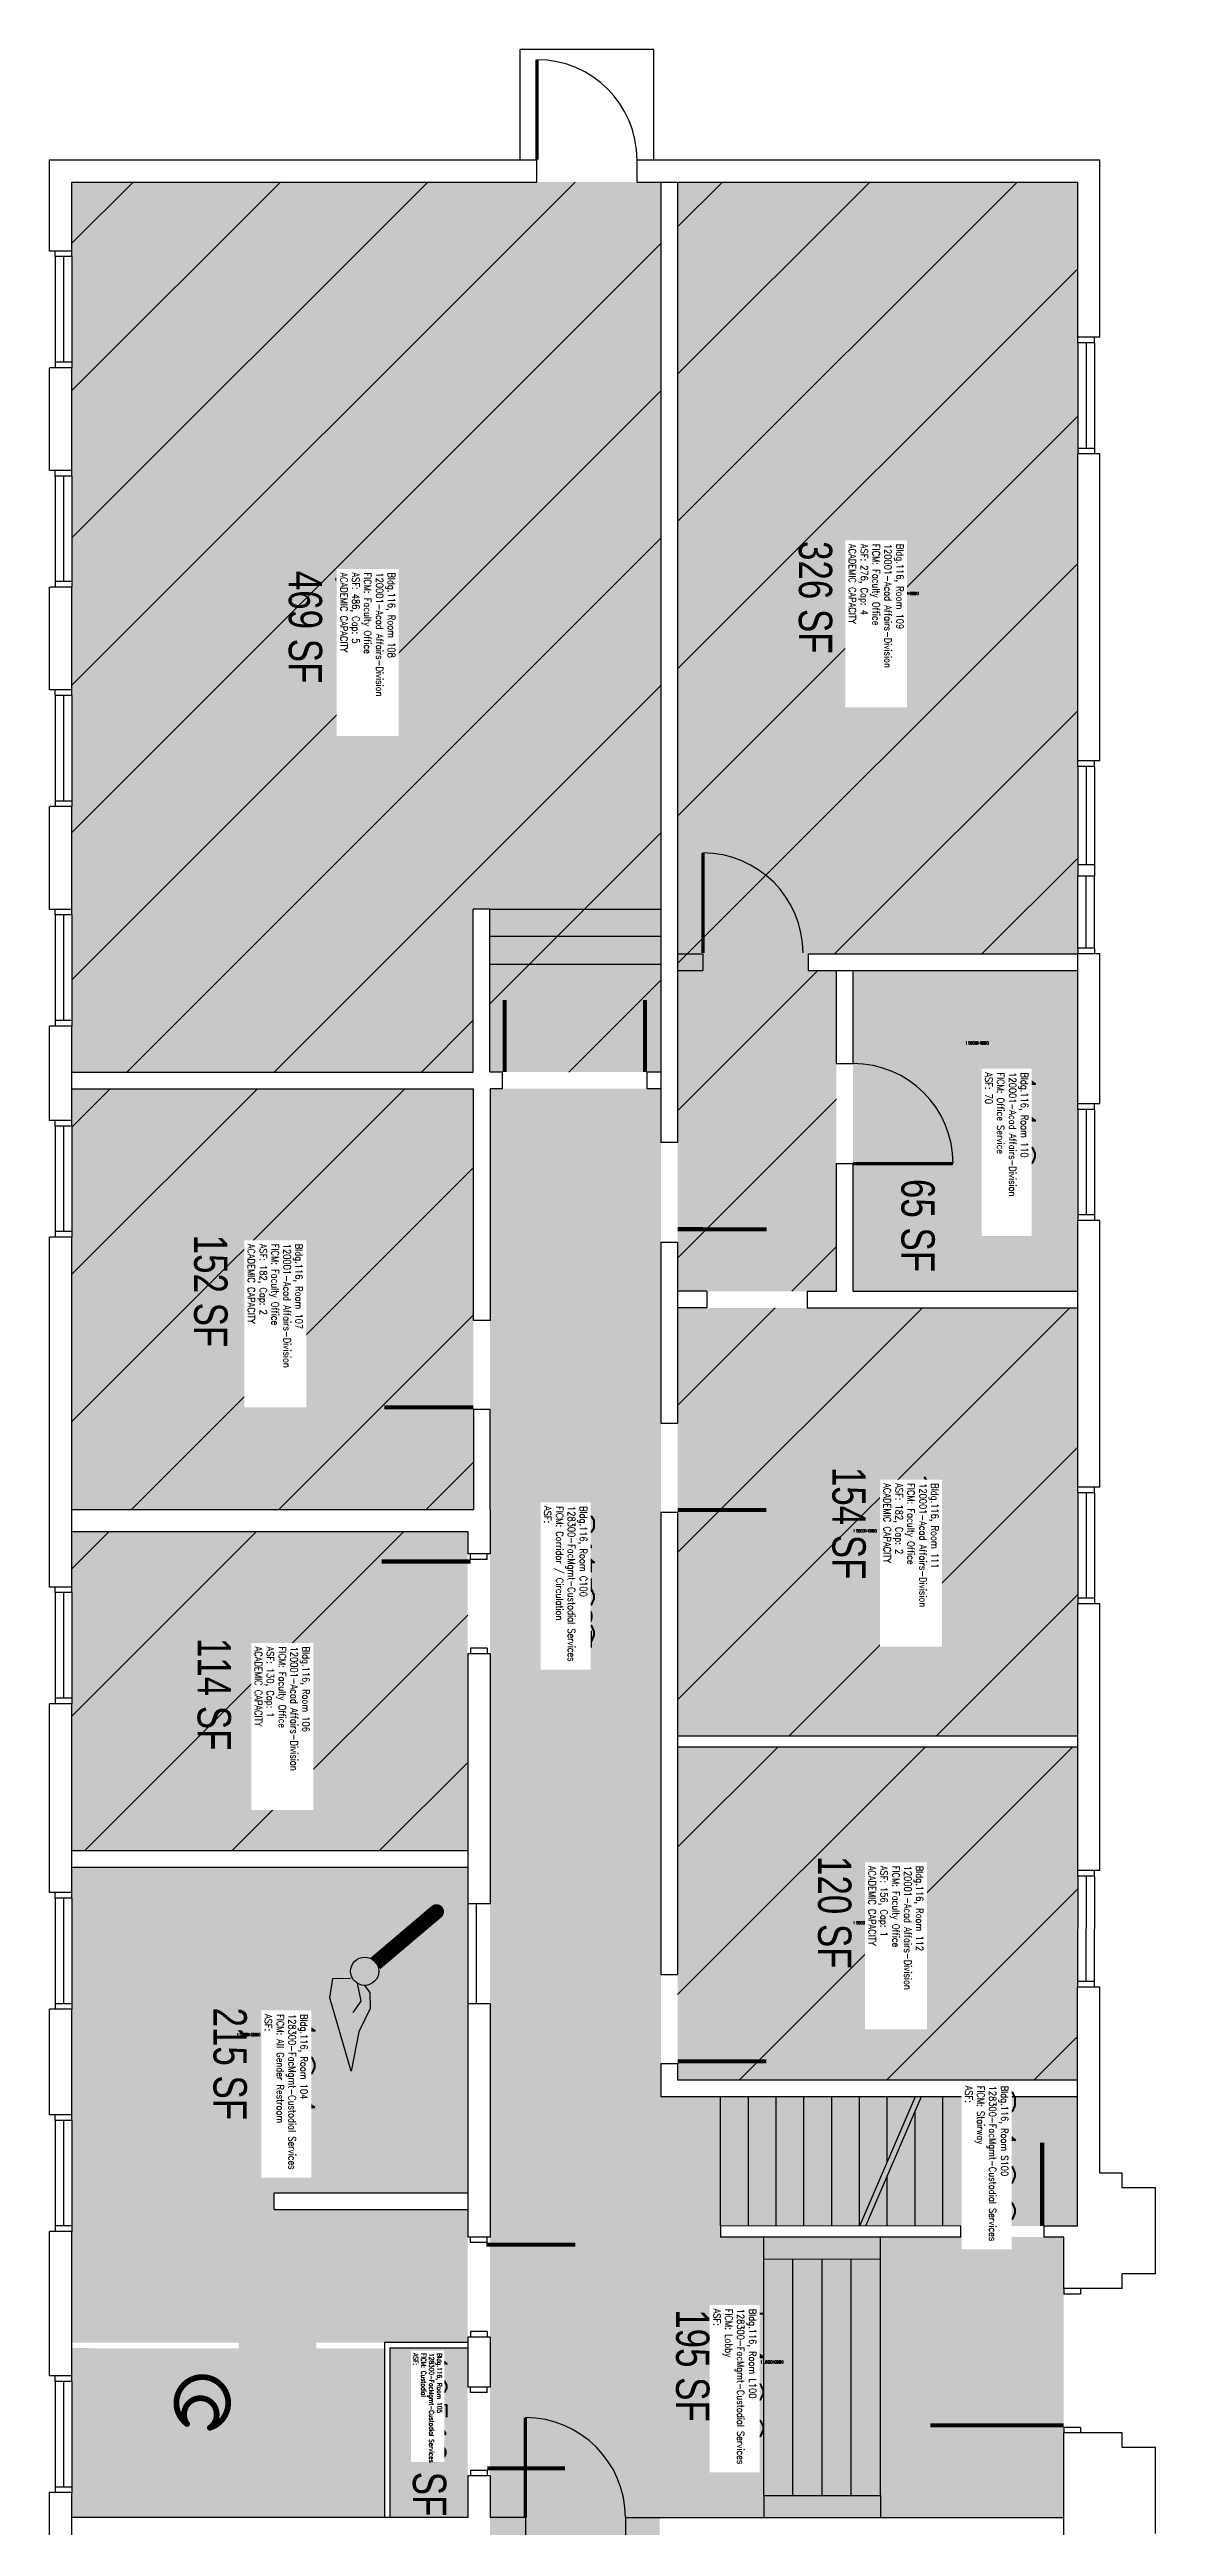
# Model space of a CAD drawing. Header units: inches. Extents: x 0 to 398, y -37 to 1457.
# Drawn here: x 0 to 398, y 565 to 1457 of the extents above; entities that cross this region are included whole.
import ezdxf
from ezdxf.enums import TextEntityAlignment as Align

# ---------------------------------------------------------------- set-up
doc = ezdxf.new("R2010")
doc.units = ezdxf.units.IN
doc.header["$LTSCALE"] = 50
doc.header["$MEASUREMENT"] = 0
doc.layers.get('0').update_dxf_attribs({"linetype": 'CONTINUOUS'})
for name, color, linetype in [('A-DOOR', 2, 'CONTINUOUS'), ('A-FLOR', 3, 'CONTINUOUS'), ('A-GLAZ', 1, 'CONTINUOUS'), ('A-GLAZ-SILL', 2, 'CONTINUOUS'), ('A-IDEN-ICON', 4, 'CONTINUOUS'), ('A-IDEN-RNUM', 7, 'CONTINUOUS'), ('A-IDEN-SNUM', 4, 'CONTINUOUS'), ('A-IDEN-VNUM', 4, 'CONTINUOUS'), ('A-SITE', 3, 'CONTINUOUS'), ('A-WALL', 5, 'CONTINUOUS'), ('AREA-TEXT', 3, 'CONTINUOUS'), ('Rooms-Capacity', 4, 'CONTINUOUS'), ('Rooms-Category-Color', 7, 'CONTINUOUS'), ('Rooms-College-Color', 7, 'CONTINUOUS'), ('Rooms-Department-Color', 7, 'CONTINUOUS'), ('Rooms-Division-Color', 7, 'CONTINUOUS'), ('Rooms-Information', 7, 'CONTINUOUS')]:
    doc.layers.add(name, color=color, linetype=linetype)
doc.styles.add('AREA', font='arial.ttf', dxfattribs={"width": 0.75, "height": 24})
doc.styles.add('ROOMSNUMBER', font='txt.shx', dxfattribs={"height": 0.08333})
doc.styles.add('ROOMVNUMBER', font='simplex.shx', dxfattribs={"width": 0.85})

# ---------------------------------------------------------------- blocks, each defined once
blk = doc.blocks.new('CPBATH')
at = {"color": 0, "linetype": 'ByBlock', "const_width": 0.0127}
for points in [[(0.0571, 0.0168, 0.861492), (-0.0551, 0, 1)], [(-0.0551, 0, 0.726902), (0.0487, -0.0337, 1)], [(0.0571, 0.0168, 0.729002), (-0.0084, -0.0042, 1)], [(-0.0084, -0.0042, 0.609468), (0.0487, -0.0337, 1)]]:
    blk.add_lwpolyline(points, format="xyb", dxfattribs=at)
at = {"color": 0, "linetype": 'ByBlock', "const_width": 0.00637}
for points in [[(0.0544, 0.0152, 1), (0.0599, 0.0184, 1)], [(0.0459, -0.0353, 1), (0.0515, -0.0321, 1)]]:
    blk.add_lwpolyline(points, format="xyb", close=True, dxfattribs=at)
blk = doc.blocks.new('CPCUST')
for p, q in [((0.0171, -0.0639), (0.02, -0.0466)), ((0.0262, -0.0408), (0.0446, -0.0406)), ((0.0297, -0.0341), (0.0376, -0.0302)), ((0.0376, -0.0302), (0.0533, -0.0324)), ((0.0446, -0.0406), (0.0543, -0.0505)), ((0.0533, -0.0324), (0.0745, -0.0479)), ((0.0745, -0.0479), (0.1117, -0.0625)), ((0.0358, -0.0705), (0.0171, -0.0639)), ((0.1117, -0.0625), (0.0358, -0.0705))]:
    blk.add_line(p, q)
at = {"const_width": 0.015}
blk.add_lwpolyline([(-0.03, 0.05), (0.01, -0.0193)], dxfattribs=at)
at = {"const_width": 0.0075}
blk.add_lwpolyline([(-0.0332, 0.0481, 1), (-0.0268, 0.0519, 1)], format="xyb", close=True, dxfattribs=at)
blk.add_circle((0.0158, -0.0313), 0.0141)

msp = doc.modelspace()

# ---------------------------------------------------------------- hatches: boundary and pattern name
at = {"layer": 'Rooms-Capacity'}
h = msp.add_hatch(dxfattribs=at)
h.set_pattern_fill('ANSI31', color=256, scale=300, style=0)
h.paths.add_polyline_path([(220.06, 1408.91), (211.44, 1408.91), (175.44, 1408.91), (8.04, 1408.91), (8.04, 1088.46), (152.52, 1088.46), (152.52, 1147.17), (158.52, 1147.17), (158.55, 1088.47), (211.44, 1088.46), (220.05, 1088.46)])
h = msp.add_hatch(dxfattribs=at)
h.set_pattern_fill('ANSI31', color=256, scale=300, style=0)
h.paths.add_polyline_path([(370.06, 1408.91), (226.06, 1408.91), (226.05, 1027.15), (226.04, 1009.57), (283.2, 1009.57), (283.2, 1055.56), (283.2, 1125), (273.03, 1125), (273.03, 1131), (370.05, 1131)])
h = msp.add_hatch(dxfattribs=at)
h.set_pattern_fill('ANSI31', color=256, scale=300, style=0)
h.paths.add_polyline_path([(152.55, 1082.46), (8.04, 1082.46), (8.04, 931.06), (152.54, 931.06), (152.54, 967.05)])
h = msp.add_hatch(dxfattribs=at)
h.set_pattern_fill('ANSI31', color=256, scale=300, style=0)
h.paths.add_polyline_path([(370.04, 1003.57), (226.04, 1003.57), (226.04, 962.05), (226.04, 849.55), (370.04, 849.55)])
h = msp.add_hatch(dxfattribs=at)
h.set_pattern_fill('ANSI31', color=256, scale=300, style=0)
h.paths.add_polyline_path([(150.54, 923.06), (8.04, 923.06), (8.04, 808.24), (150.54, 808.24), (150.54, 879.05)])
h = msp.add_hatch(dxfattribs=at)
h.set_pattern_fill('ANSI31', color=256, scale=300, style=0)
h.paths.add_polyline_path([(370.04, 845.55), (226.04, 845.55), (226.03, 731.55), (226.03, 725.55), (370.03, 725.54)])
at = {"layer": 'Rooms-Category-Color', "true_color": 0xfa9ba3}
for points in [[(220.06, 1408.91), (211.44, 1408.91), (175.44, 1408.91), (8.04, 1408.91), (8.04, 1088.46), (152.52, 1088.46), (152.52, 1147.17), (158.52, 1147.17), (158.55, 1088.47), (211.44, 1088.46), (220.05, 1088.46)], [(370.06, 1408.91), (226.06, 1408.91), (226.05, 1027.15), (226.04, 1009.57), (283.2, 1009.57), (283.2, 1055.56), (283.2, 1125), (273.03, 1125), (273.03, 1131), (370.05, 1131)], [(370.05, 1125), (289.2, 1125), (289.2, 1055.56), (289.2, 1009.57), (370.04, 1009.57)], [(152.55, 1082.46), (8.04, 1082.46), (8.04, 931.06), (152.54, 931.06), (152.54, 967.05)], [(370.04, 1003.57), (226.04, 1003.57), (226.04, 962.05), (226.04, 849.55), (370.04, 849.55)], [(150.54, 923.06), (8.04, 923.06), (8.04, 808.24), (150.54, 808.24), (150.54, 879.05)], [(370.04, 845.55), (226.04, 845.55), (226.03, 731.55), (226.03, 725.55), (370.03, 725.54)]]:
    msp.add_hatch(color=241, dxfattribs=at).paths.add_polyline_path(points)
at = {"layer": 'Rooms-Category-Color', "true_color": 0xadadad}
for points in [[(220.05, 1027.15), (220.05, 1082.46), (211.44, 1082.46), (158.55, 1082.47), (158.54, 967.05), (158.54, 879.05), (158.53, 719.55), (220.03, 719.55), (220.03, 731.55), (220.04, 930.05)], [(150.53, 631.05), (150.53, 678.97), (80.8, 678.97), (80.8, 684.97), (150.53, 684.97), (150.54, 802.24), (8.04, 802.24), (8.03, 631.06), (68.03, 631.05), (68.03, 629.05), (8.03, 629.06), (8.03, 568.06), (120.53, 568.05), (120.53, 629.05), (96.03, 629.05), (96.03, 631.05)], [(305.27, 719.54), (220.03, 719.55), (158.53, 719.55), (158.53, 633.05), (158.53, 583.05), (158.53, 568.05), (219.54, 568.05), (365.03, 568.04), (365.03, 598.54), (365.03, 648.54), (365.03, 669.04), (358.03, 669.04), (241.53, 669.05), (241.53, 673.05), (305.26, 673.04)], [(370.03, 719.54), (305.27, 719.54), (305.26, 673.04), (328.03, 673.04), (358.03, 673.04), (370.03, 673.04)], [(150.53, 629.05), (122.53, 629.05), (122.53, 568.05), (150.53, 568.05), (150.53, 615.05)], [(219.54, 440.07), (219.54, 568.05), (171.54, 568.05), (158.53, 568.05), (158.52, 444.05), (158.52, 368.05), (158.52, 8.04), (219.54, 8.04), (219.54, 81.51), (219.54, 392.01)]]:
    msp.add_hatch(color=253, dxfattribs=at).paths.add_polyline_path(points)
at = {"layer": 'Rooms-College-Color', "true_color": 0xffe090}
for points in [[(220.06, 1408.91), (211.44, 1408.91), (175.44, 1408.91), (8.04, 1408.91), (8.04, 1088.46), (152.52, 1088.46), (152.52, 1147.17), (158.52, 1147.17), (158.55, 1088.47), (211.44, 1088.46), (220.05, 1088.46)], [(370.06, 1408.91), (226.06, 1408.91), (226.05, 1027.15), (226.04, 1009.57), (283.2, 1009.57), (283.2, 1055.56), (283.2, 1125), (273.03, 1125), (273.03, 1131), (370.05, 1131)], [(370.05, 1125), (289.2, 1125), (289.2, 1055.56), (289.2, 1009.57), (370.04, 1009.57)], [(152.55, 1082.46), (8.04, 1082.46), (8.04, 931.06), (152.54, 931.06), (152.54, 967.05)], [(150.54, 923.06), (8.04, 923.06), (8.04, 808.24), (150.54, 808.24), (150.54, 879.05)]]:
    msp.add_hatch(color=41, dxfattribs=at).paths.add_polyline_path(points)
at = {"layer": 'Rooms-College-Color', "true_color": 0xadadad}
for points in [[(220.05, 1027.15), (220.05, 1082.46), (211.44, 1082.46), (158.55, 1082.47), (158.54, 967.05), (158.54, 879.05), (158.53, 719.55), (220.03, 719.55), (220.03, 731.55), (220.04, 930.05)], [(150.53, 631.05), (150.53, 678.97), (80.8, 678.97), (80.8, 684.97), (150.53, 684.97), (150.54, 802.24), (8.04, 802.24), (8.03, 631.06), (68.03, 631.05), (68.03, 629.05), (8.03, 629.06), (8.03, 568.06), (120.53, 568.05), (120.53, 629.05), (96.03, 629.05), (96.03, 631.05)], [(305.27, 719.54), (220.03, 719.55), (158.53, 719.55), (158.53, 633.05), (158.53, 583.05), (158.53, 568.05), (219.54, 568.05), (365.03, 568.04), (365.03, 598.54), (365.03, 648.54), (365.03, 669.04), (358.03, 669.04), (241.53, 669.05), (241.53, 673.05), (305.26, 673.04)], [(370.03, 719.54), (305.27, 719.54), (305.26, 673.04), (328.03, 673.04), (358.03, 673.04), (370.03, 673.04)], [(150.53, 629.05), (122.53, 629.05), (122.53, 568.05), (150.53, 568.05), (150.53, 615.05)], [(219.54, 440.07), (219.54, 568.05), (171.54, 568.05), (158.53, 568.05), (158.52, 444.05), (158.52, 368.05), (158.52, 8.04), (219.54, 8.04), (219.54, 81.51), (219.54, 392.01)]]:
    msp.add_hatch(color=253, dxfattribs=at).paths.add_polyline_path(points)
at = {"layer": 'Rooms-College-Color', "true_color": 0xb2d6e9}
for points in [[(370.04, 1003.57), (226.04, 1003.57), (226.04, 962.05), (226.04, 849.55), (370.04, 849.55)], [(370.04, 845.55), (226.04, 845.55), (226.03, 731.55), (226.03, 725.55), (370.03, 725.54)]]:
    msp.add_hatch(color=254, dxfattribs=at).paths.add_polyline_path(points)
at = {"layer": 'Rooms-Department-Color', "true_color": 0x62f98f}
for points in [[(220.06, 1408.91), (211.44, 1408.91), (175.44, 1408.91), (8.04, 1408.91), (8.04, 1088.46), (152.52, 1088.46), (152.52, 1147.17), (158.52, 1147.17), (158.55, 1088.47), (211.44, 1088.46), (220.05, 1088.46)], [(370.06, 1408.91), (226.06, 1408.91), (226.05, 1027.15), (226.04, 1009.57), (283.2, 1009.57), (283.2, 1055.56), (283.2, 1125), (273.03, 1125), (273.03, 1131), (370.05, 1131)], [(370.05, 1125), (289.2, 1125), (289.2, 1055.56), (289.2, 1009.57), (370.04, 1009.57)], [(152.55, 1082.46), (8.04, 1082.46), (8.04, 931.06), (152.54, 931.06), (152.54, 967.05)], [(370.04, 1003.57), (226.04, 1003.57), (226.04, 962.05), (226.04, 849.55), (370.04, 849.55)], [(150.54, 923.06), (8.04, 923.06), (8.04, 808.24), (150.54, 808.24), (150.54, 879.05)], [(370.04, 845.55), (226.04, 845.55), (226.03, 731.55), (226.03, 725.55), (370.03, 725.54)]]:
    msp.add_hatch(color=91, dxfattribs=at).paths.add_polyline_path(points)
at = {"layer": 'Rooms-Department-Color', "true_color": 0xacacac}
for points in [[(220.05, 1027.15), (220.05, 1082.46), (211.44, 1082.46), (158.55, 1082.47), (158.54, 967.05), (158.54, 879.05), (158.53, 719.55), (220.03, 719.55), (220.03, 731.55), (220.04, 930.05)], [(150.53, 631.05), (150.53, 678.97), (80.8, 678.97), (80.8, 684.97), (150.53, 684.97), (150.54, 802.24), (8.04, 802.24), (8.03, 631.06), (68.03, 631.05), (68.03, 629.05), (8.03, 629.06), (8.03, 568.06), (120.53, 568.05), (120.53, 629.05), (96.03, 629.05), (96.03, 631.05)], [(305.27, 719.54), (220.03, 719.55), (158.53, 719.55), (158.53, 633.05), (158.53, 583.05), (158.53, 568.05), (219.54, 568.05), (365.03, 568.04), (365.03, 598.54), (365.03, 648.54), (365.03, 669.04), (358.03, 669.04), (241.53, 669.05), (241.53, 673.05), (305.26, 673.04)], [(370.03, 719.54), (305.27, 719.54), (305.26, 673.04), (328.03, 673.04), (358.03, 673.04), (370.03, 673.04)], [(150.53, 629.05), (122.53, 629.05), (122.53, 568.05), (150.53, 568.05), (150.53, 615.05)], [(219.54, 440.07), (219.54, 568.05), (171.54, 568.05), (158.53, 568.05), (158.52, 444.05), (158.52, 368.05), (158.52, 8.04), (219.54, 8.04), (219.54, 81.51), (219.54, 392.01)]]:
    msp.add_hatch(color=253, dxfattribs=at).paths.add_polyline_path(points)
at = {"layer": 'Rooms-Division-Color', "true_color": 0x62f98f}
for points in [[(220.06, 1408.91), (211.44, 1408.91), (175.44, 1408.91), (8.04, 1408.91), (8.04, 1088.46), (152.52, 1088.46), (152.52, 1147.17), (158.52, 1147.17), (158.55, 1088.47), (211.44, 1088.46), (220.05, 1088.46)], [(370.06, 1408.91), (226.06, 1408.91), (226.05, 1027.15), (226.04, 1009.57), (283.2, 1009.57), (283.2, 1055.56), (283.2, 1125), (273.03, 1125), (273.03, 1131), (370.05, 1131)], [(370.05, 1125), (289.2, 1125), (289.2, 1055.56), (289.2, 1009.57), (370.04, 1009.57)], [(152.55, 1082.46), (8.04, 1082.46), (8.04, 931.06), (152.54, 931.06), (152.54, 967.05)], [(370.04, 1003.57), (226.04, 1003.57), (226.04, 962.05), (226.04, 849.55), (370.04, 849.55)], [(150.54, 923.06), (8.04, 923.06), (8.04, 808.24), (150.54, 808.24), (150.54, 879.05)], [(370.04, 845.55), (226.04, 845.55), (226.03, 731.55), (226.03, 725.55), (370.03, 725.54)]]:
    msp.add_hatch(color=91, dxfattribs=at).paths.add_polyline_path(points)
at = {"layer": 'Rooms-Division-Color', "true_color": 0xadadad}
for points in [[(220.05, 1027.15), (220.05, 1082.46), (211.44, 1082.46), (158.55, 1082.47), (158.54, 967.05), (158.54, 879.05), (158.53, 719.55), (220.03, 719.55), (220.03, 731.55), (220.04, 930.05)], [(150.53, 631.05), (150.53, 678.97), (80.8, 678.97), (80.8, 684.97), (150.53, 684.97), (150.54, 802.24), (8.04, 802.24), (8.03, 631.06), (68.03, 631.05), (68.03, 629.05), (8.03, 629.06), (8.03, 568.06), (120.53, 568.05), (120.53, 629.05), (96.03, 629.05), (96.03, 631.05)], [(305.27, 719.54), (220.03, 719.55), (158.53, 719.55), (158.53, 633.05), (158.53, 583.05), (158.53, 568.05), (219.54, 568.05), (365.03, 568.04), (365.03, 598.54), (365.03, 648.54), (365.03, 669.04), (358.03, 669.04), (241.53, 669.05), (241.53, 673.05), (305.26, 673.04)], [(370.03, 719.54), (305.27, 719.54), (305.26, 673.04), (328.03, 673.04), (358.03, 673.04), (370.03, 673.04)], [(150.53, 629.05), (122.53, 629.05), (122.53, 568.05), (150.53, 568.05), (150.53, 615.05)], [(219.54, 440.07), (219.54, 568.05), (171.54, 568.05), (158.53, 568.05), (158.52, 444.05), (158.52, 368.05), (158.52, 8.04), (219.54, 8.04), (219.54, 81.51), (219.54, 392.01)]]:
    msp.add_hatch(color=253, dxfattribs=at).paths.add_polyline_path(points)

# ---------------------------------------------------------------- linework, layer by layer
at = {"layer": 'A-DOOR', "const_width": 1.2}
for points in [[(175.44, 1416.95), (175.44, 1452.95)], [(235.18, 1131.38), (235.18, 1167.38)], [(289.2, 1055.56), (325.2, 1055.56)], [(171.26, 568.05), (171.26, 604.05)]]:
    msp.add_lwpolyline(points, dxfattribs=at)
at = {"layer": 'A-DOOR'}
for points in [[(163.8, 1088.47, 1.5, 1.5, 0), (163.8, 1114.47, 0, 0, 0), (163.05, 1114.47, 0, 0, -0.414214), (189.05, 1088.46, 0, 0, -0.414214)], [(214.3, 1088.46, 1.5, 1.5, 0), (214.3, 1114.46, 0, 0, 0), (215.05, 1114.46, 0, 0, 0.414214), (189.05, 1088.46, 0, 0, 0.414214)], [(226.05, 1031.9, 1.5, 1.5, 0), (258.05, 1031.89, 0, 0, 0), (258.05, 1031.14, 0, 0, 0.414214), (226.05, 1063.15, 0, 0, 0.414214)], [(152.54, 967.8, 1.5, 1.5, 0), (120.54, 967.8, 0, 0, 0), (120.54, 967.05, 0, 0, -0.414214), (152.54, 999.05, 0, 0, -0.414214)], [(226.04, 930.8, 1.5, 1.5, 0), (258.04, 930.8, 0, 0, 0), (258.04, 930.05, 0, 0, 0.414214), (226.04, 962.05, 0, 0, 0.414214)], [(151.54, 912.3, 1.5, 1.5, 0), (119.54, 912.3, 0, 0, 0), (119.54, 913.05, 0, 0, 0.414214), (151.54, 881.05, 0, 0, 0.414214)], [(226.03, 732.3, 1.5, 1.5, 0), (258.03, 732.3, 0, 0, 0), (258.03, 731.55, 0, 0, 0.414214), (226.03, 763.55, 0, 0, 0.414214)], [(357.28, 673.04, 1.5, 1.5, 0), (357.28, 703.04, 0, 0, 0), (358.03, 703.04, 0, 0, 0.414214), (328.03, 673.04, 0, 0, 0.414214)], [(157.21, 666.3, 1.5, 1.5, 0), (189.21, 666.3, 0, 0, 0), (189.21, 667.05, 0, 0, -0.414214), (157.21, 635.05, 0, 0, -0.414214)], [(365.03, 601.29, 1.5, 1.5, 0), (317.03, 601.29, 0, 0, 0), (317.03, 600.54, 0, 0, -0.414214), (365.03, 648.54, 0, 0, -0.414214)], [(157.53, 585.8, 1.5, 1.5, 0), (185.53, 585.8, 0, 0, 0), (185.53, 585.05, 0, 0, 0.414214), (157.53, 613.05, 0, 0, 0.414214)]]:
    msp.add_lwpolyline(points, format="xyseb", dxfattribs=at)
for centre in [(175.44, 1416.95), (235.18, 1131.38), (289.2, 1055.56), (171.26, 568.05)]:
    msp.add_arc(centre, 36, 0, 90, dxfattribs=at)
at = {"layer": 'A-FLOR'}
for p, q in [((158.52, 1147.17), (220.05, 1147.17)), ((158.52, 1137.36), (220.05, 1137.36)), ((158.53, 1127.37), (220.05, 1127.37)), ((241.53, 673.05), (241.53, 719.55)), ((251.53, 673.05), (251.53, 719.55)), ((261.53, 673.04), (261.53, 719.54)), ((271.53, 673.04), (271.53, 719.54)), ((281.53, 673.04), (281.53, 719.54)), ((291.53, 673.04), (291.53, 719.54)), ((311.53, 719.54), (291.53, 673.04)), ((313.71, 719.54), (293.71, 673.04)), ((301.53, 696.29), (301.53, 719.54)), ((311.53, 673.04), (311.53, 714.48)), ((321.53, 673.04), (321.53, 719.54)), ((301.53, 673.04), (301.53, 691.23)), ((257.03, 661.05), (257.03, 669.05)), ((299.03, 661.04), (299.03, 669.04)), ((299.03, 661.04), (257.03, 661.05)), ((257.03, 576.05), (257.03, 661.05)), ((267.53, 576.04), (267.53, 661.04)), ((278.03, 576.04), (278.03, 661.04)), ((288.53, 576.04), (288.53, 661.04)), ((299.03, 576.04), (299.03, 661.04)), ((257.03, 576.05), (257.03, 568.05)), ((257.03, 576.05), (299.03, 576.04)), ((299.03, 576.04), (299.03, 568.04))]:
    msp.add_line(p, q, dxfattribs=at)
at = {"layer": 'A-GLAZ'}
for p, q in [((5.06, 1382.06), (5.06, 1344.06)), ((373.06, 1351.04), (373.06, 1313.04)), ((5.06, 1303.06), (5.06, 1265.06)), ((5.05, 1224.06), (5.05, 1186.06)), ((373.05, 1198.54), (373.05, 1163.04)), ((373.05, 1133.04), (373.05, 1159.04)), ((5.05, 1145.06), (5.05, 1107.06)), ((373.05, 1075.04), (373.05, 1037.04)), ((5.05, 1069.06), (5.05, 1031.06)), ((373.04, 937.04), (373.04, 899.04)), ((5.04, 901.06), (5.04, 863.06)), ((373.04, 799.04), (373.03, 761.04)), ((5.03, 791.06), (5.03, 753.06)), ((5.03, 711.06), (5.03, 673.06)), ((5.03, 617.06), (5.03, 579.06))]:
    msp.add_line(p, q, dxfattribs=at)
at = {"layer": 'A-GLAZ-SILL'}
for p, q in [((2.06, 1382.06), (2.06, 1384.06)), ((8.06, 1382.06), (8.06, 1384.06)), ((8.06, 1382.06), (2.06, 1382.06)), ((2.06, 1382.06), (2.06, 1344.06)), ((8.06, 1382.06), (8.06, 1344.06)), ((370.06, 1351.04), (370.06, 1353.04)), ((376.06, 1351.04), (370.06, 1351.04)), ((370.06, 1351.04), (370.06, 1313.04)), ((376.06, 1351.04), (376.06, 1353.04)), ((376.06, 1351.04), (376.06, 1313.04)), ((8.06, 1344.06), (2.06, 1344.06)), ((2.06, 1344.06), (2.06, 1342.06)), ((8.06, 1344.06), (8.06, 1342.06)), ((370.06, 1313.04), (370.06, 1311.04)), ((376.06, 1313.04), (370.06, 1313.04)), ((376.06, 1313.04), (376.06, 1311.04)), ((2.06, 1303.06), (2.06, 1305.06)), ((8.06, 1303.06), (2.06, 1303.06)), ((2.06, 1303.06), (2.06, 1265.06)), ((8.06, 1303.06), (8.06, 1305.06)), ((8.06, 1303.06), (8.06, 1265.06)), ((8.06, 1265.06), (2.06, 1265.06)), ((2.06, 1265.06), (2.06, 1263.06)), ((8.06, 1265.06), (8.06, 1263.06)), ((2.05, 1224.06), (2.05, 1226.06)), ((8.05, 1224.06), (2.05, 1224.06)), ((2.05, 1224.06), (2.05, 1186.06)), ((8.05, 1224.06), (8.05, 1226.06)), ((8.05, 1224.06), (8.05, 1186.06)), ((370.05, 1198.54), (370.05, 1200.54)), ((376.05, 1198.54), (370.05, 1198.54)), ((370.05, 1198.54), (370.05, 1163.04)), ((376.05, 1198.54), (376.05, 1200.54)), ((376.05, 1198.54), (376.05, 1163.04)), ((8.05, 1186.06), (2.05, 1186.06)), ((2.05, 1186.06), (2.05, 1184.06)), ((8.05, 1186.06), (8.05, 1184.06)), ((376.05, 1163.04), (370.05, 1163.04)), ((370.05, 1163.04), (370.05, 1159.04)), ((376.05, 1163.04), (376.05, 1159.04)), ((376.05, 1159.04), (370.05, 1159.04)), ((370.05, 1133.04), (370.05, 1159.04)), ((376.05, 1133.04), (376.05, 1159.04)), ((2.05, 1145.06), (2.05, 1147.06)), ((8.05, 1145.06), (2.05, 1145.06)), ((2.05, 1145.06), (2.05, 1107.06)), ((8.05, 1145.06), (8.05, 1147.06)), ((8.05, 1145.06), (8.05, 1107.06)), ((370.05, 1133.04), (370.05, 1131.04)), ((376.05, 1133.04), (370.05, 1133.04)), ((376.05, 1133.04), (376.05, 1131.04)), ((8.05, 1107.06), (2.05, 1107.06)), ((2.05, 1107.06), (2.05, 1105.06)), ((8.05, 1107.06), (8.05, 1105.06)), ((2.05, 1069.06), (2.05, 1071.06)), ((8.05, 1069.06), (8.05, 1071.06)), ((370.05, 1075.04), (370.05, 1077.04)), ((376.05, 1075.04), (370.05, 1075.04)), ((370.05, 1075.04), (370.05, 1037.04)), ((376.05, 1075.04), (376.05, 1077.04)), ((376.05, 1075.04), (376.05, 1037.04)), ((8.05, 1069.06), (2.05, 1069.06)), ((2.05, 1069.06), (2.05, 1031.06)), ((8.05, 1069.06), (8.05, 1031.06)), ((370.05, 1037.04), (370.05, 1035.04)), ((376.05, 1037.04), (370.05, 1037.04)), ((376.05, 1037.04), (376.05, 1035.04)), ((8.05, 1031.06), (2.05, 1031.06)), ((2.05, 1031.06), (2.05, 1029.06)), ((8.05, 1031.06), (8.05, 1029.06)), ((370.04, 937.04), (370.04, 939.04)), ((376.04, 937.04), (370.04, 937.04)), ((370.04, 937.04), (370.04, 899.04)), ((376.04, 937.04), (376.04, 939.04)), ((376.04, 937.04), (376.04, 899.04)), ((2.04, 901.06), (2.04, 903.06)), ((8.04, 901.06), (2.04, 901.06)), ((2.04, 901.06), (2.04, 863.06)), ((8.04, 901.06), (8.04, 903.06)), ((8.04, 901.06), (8.04, 863.06)), ((370.04, 899.04), (370.04, 897.04)), ((376.04, 899.04), (370.04, 899.04)), ((376.04, 899.04), (376.04, 897.04)), ((8.04, 863.06), (2.04, 863.06)), ((2.04, 863.06), (2.04, 861.06)), ((8.04, 863.06), (8.04, 861.06)), ((370.04, 799.04), (370.03, 761.04)), ((370.04, 799.04), (370.04, 801.04)), ((376.04, 799.04), (370.04, 799.04)), ((376.04, 799.04), (376.03, 761.04)), ((376.04, 799.04), (376.04, 801.04)), ((2.03, 791.06), (2.03, 793.06)), ((8.03, 791.06), (2.03, 791.06)), ((2.03, 791.06), (2.03, 753.06)), ((8.03, 791.06), (8.03, 793.06)), ((8.03, 791.06), (8.03, 753.06)), ((376.03, 761.04), (370.03, 761.04)), ((370.03, 761.04), (370.03, 759.04)), ((376.03, 761.04), (376.03, 759.04)), ((8.03, 753.06), (2.03, 753.06)), ((2.03, 753.06), (2.03, 751.06)), ((8.03, 753.06), (8.03, 751.06)), ((2.03, 711.06), (2.03, 713.06)), ((8.03, 711.06), (2.03, 711.06)), ((2.03, 711.06), (2.03, 673.06)), ((8.03, 711.06), (8.03, 713.06)), ((8.03, 711.06), (8.03, 673.06)), ((8.03, 673.06), (2.03, 673.06)), ((2.03, 673.06), (2.03, 671.06)), ((8.03, 673.06), (8.03, 671.06)), ((2.03, 617.06), (2.03, 619.06)), ((8.03, 617.06), (2.03, 617.06)), ((2.03, 617.06), (2.03, 579.06)), ((8.03, 617.06), (8.03, 619.06)), ((8.03, 617.06), (8.03, 579.06)), ((8.03, 579.06), (2.03, 579.06)), ((2.03, 579.06), (2.03, 577.06)), ((8.03, 579.06), (8.03, 577.06))]:
    msp.add_line(p, q, dxfattribs=at)
at = {"layer": 'A-SITE'}
for p, q in [((169.44, 1416.95), (169.44, 1456.62)), ((217.44, 1456.62), (169.44, 1456.62)), ((217.44, 1416.95), (217.44, 1456.62))]:
    msp.add_line(p, q, dxfattribs=at)
at = {"layer": 'A-WALL'}
for p, q in [((0, 1384.06), (0, 1416.95)), ((0, 1416.95), (175.44, 1416.95)), ((175.44, 1408.91), (175.44, 1416.95)), ((211.44, 1408.91), (211.44, 1416.95)), ((211.44, 1416.95), (378.06, 1416.95)), ((378.06, 1353.04), (378.06, 1416.95)), ((8.04, 1408.91), (175.44, 1408.91)), ((8.04, 1384.06), (8.04, 1408.91)), ((211.44, 1408.91), (370.06, 1408.91)), ((220.06, 1408.91), (220.05, 1063.15)), ((226.06, 1408.91), (226.05, 1063.15)), ((370.06, 1353.04), (370.06, 1408.91)), ((8.06, 1384.06), (0.06, 1384.06)), ((378.06, 1353.04), (370.06, 1353.04)), ((0, 1305.06), (0, 1342.06)), ((8.06, 1342.06), (0.06, 1342.06)), ((8.04, 1305.06), (8.04, 1342.06)), ((370.05, 1200.54), (370.06, 1311.04)), ((378.06, 1311.04), (370.06, 1311.04)), ((378.05, 1200.54), (378.06, 1311.04)), ((8.06, 1305.06), (0.06, 1305.06)), ((0, 1226.06), (0, 1263.06)), ((8.06, 1263.06), (0.06, 1263.06)), ((8.04, 1226.06), (8.04, 1263.06)), ((8.05, 1226.06), (0.05, 1226.06)), ((378.05, 1200.54), (370.05, 1200.54)), ((0, 1147.06), (0, 1184.06)), ((8.05, 1184.06), (0.05, 1184.06)), ((8.04, 1147.06), (8.04, 1184.06)), ((8.05, 1147.06), (0.05, 1147.06)), ((158.52, 1147.17), (152.52, 1147.17)), ((152.52, 1088.46), (152.52, 1147.17)), ((158.52, 1088.46), (158.52, 1147.17)), ((226.05, 1131), (235.18, 1131)), ((226.05, 1125), (235.18, 1125)), ((235.18, 1131), (235.18, 1125)), ((273.03, 1131), (273.03, 1125)), ((273.03, 1131), (370.05, 1131)), ((273.03, 1125), (370.05, 1125)), ((283.2, 1091.56), (283.2, 1125)), ((289.2, 1091.56), (289.2, 1125)), ((378.05, 1131.04), (370.05, 1131.04)), ((370.05, 1077.04), (370.05, 1131)), ((378.05, 1077.04), (378.05, 1131.04)), ((8.05, 1105.06), (0, 1105.06)), ((0, 1071.06), (0, 1105.06)), ((8.04, 1071.06), (8.04, 1105.06)), ((8.04, 1088.46), (152.52, 1088.46)), ((163.05, 1088.47), (158.55, 1088.47)), ((163.05, 1082.47), (163.05, 1088.47)), ((220.05, 1088.46), (215.05, 1088.46)), ((215.05, 1082.46), (215.05, 1088.46)), ((283.2, 1091.56), (289.2, 1091.56)), ((8.04, 1082.46), (152.55, 1082.46)), ((152.54, 999.05), (152.55, 1082.46)), ((158.55, 1082.47), (158.54, 999.05)), ((163.05, 1082.47), (158.55, 1082.47)), ((220.05, 1082.46), (215.05, 1082.46)), ((8.05, 1071.06), (0, 1071.06)), ((378.05, 1077.04), (370.05, 1077.04)), ((226.05, 1063.15), (220.05, 1063.15)), ((283.2, 1009.57), (283.2, 1055.56)), ((283.2, 1055.56), (289.2, 1055.56)), ((289.2, 1009.57), (289.2, 1055.56)), ((370.04, 939.04), (370.05, 1035.04)), ((378.05, 1035.04), (370.05, 1035.04)), ((378.04, 939.04), (378.05, 1035.04)), ((8.04, 1029.06), (0, 1029.06)), ((0, 903.06), (0, 1029.06)), ((8.04, 903.06), (8.04, 1029.06)), ((220.04, 1027.15), (220.04, 962.05)), ((226.05, 1027.15), (220.05, 1027.15)), ((220.05, 1027.15), (220.05, 1025.05)), ((226.04, 1027.15), (226.04, 962.05)), ((226.05, 1027.15), (226.04, 962.05)), ((236.62, 1009.58), (226.04, 1009.58)), ((236.62, 1009.58), (236.62, 1003.57)), ((272.62, 1009.58), (283.2, 1009.58)), ((272.62, 1009.58), (272.62, 1003.57)), ((289.2, 1009.57), (370.04, 1009.57)), ((158.54, 999.05), (152.54, 999.05)), ((236.62, 1003.57), (226.04, 1003.58)), ((272.62, 1003.57), (370.04, 1003.57)), ((152.54, 967.05), (152.54, 931.06)), ((158.54, 967.05), (152.54, 967.05)), ((158.54, 931.05), (158.54, 967.05)), ((220.04, 962.05), (226.04, 962.05)), ((378.04, 939.04), (370.04, 939.04)), ((8.04, 931.06), (152.54, 931.06)), ((158.54, 931.05), (158.54, 915.05)), ((220.04, 930.05), (220.03, 763.55)), ((220.04, 930.05), (226.04, 930.05)), ((226.04, 930.05), (226.03, 763.55)), ((8.04, 923.06), (150.54, 923.06)), ((150.54, 923.06), (150.54, 915.05)), ((158.54, 915.05), (150.54, 915.05)), ((151.54, 913.05), (151.54, 915.05)), ((157.54, 913.05), (151.54, 913.05)), ((157.54, 913.05), (157.54, 915.05)), ((8.04, 903.06), (0.04, 903.06)), ((378.04, 897.04), (370.04, 897.04)), ((370.04, 801.04), (370.04, 897.04)), ((378.04, 801.04), (378.04, 897.04)), ((150.54, 879.05), (150.53, 789.05)), ((158.54, 879.05), (150.54, 879.05)), ((151.54, 881.05), (151.54, 879.05)), ((157.54, 881.05), (151.54, 881.05)), ((157.54, 881.05), (157.54, 879.05)), ((158.54, 879.05), (158.53, 789.05)), ((0, 793.06), (0, 861.06)), ((8.04, 861.06), (0.04, 861.06)), ((8.04, 793.06), (8.04, 861.06)), ((226.04, 849.55), (370.04, 849.55)), ((226.04, 845.55), (370.04, 845.55)), ((8.04, 808.24), (150.54, 808.24)), ((8.04, 802.24), (150.54, 802.24)), ((150.54, 800.05), (150.53, 676.05)), ((378.04, 801.04), (370.04, 801.04)), ((8.03, 793.06), (0.04, 793.06)), ((158.53, 789.05), (150.53, 789.05)), ((153.53, 789.05), (153.53, 753.05)), ((220.03, 763.55), (226.03, 763.55)), ((378.03, 759.04), (370.03, 759.04)), ((370.03, 673.04), (370.03, 759.04)), ((378.03, 692.04), (378.03, 759.04)), ((0, 713.06), (0, 751.06)), ((8.03, 751.06), (0.03, 751.06)), ((8.04, 713.06), (8.04, 751.06)), ((158.53, 753.05), (150.53, 753.05)), ((150.53, 753.05), (150.53, 669.05)), ((158.53, 753.05), (158.53, 669.05)), ((220.03, 731.55), (220.03, 719.55)), ((220.03, 731.55), (226.03, 731.55)), ((226.03, 731.55), (226.03, 725.55)), ((370.03, 725.54), (226.03, 725.55)), ((370.03, 719.54), (220.03, 719.55)), ((8.03, 713.06), (0.03, 713.06)), ((386.03, 692.04), (378.03, 692.04)), ((386.03, 686.79), (386.03, 692.04)), ((398.03, 686.79), (386.03, 686.79)), ((398.03, 655.79), (398.03, 686.79)), ((80.8, 684.97), (150.53, 684.97)), ((80.8, 678.97), (80.8, 684.97)), ((80.8, 678.97), (150.53, 678.97)), ((0, 619.06), (0, 671.06)), ((8.03, 671.06), (0.03, 671.06)), ((8.04, 619.06), (8.04, 671.06)), ((158.53, 669.05), (150.53, 669.05)), ((151.53, 667.05), (151.53, 669.05)), ((157.53, 667.05), (157.53, 669.05)), ((241.53, 673.05), (241.53, 669.05)), ((328.03, 673.04), (241.53, 673.05)), ((328.03, 669.04), (241.53, 669.05)), ((328.03, 669.04), (328.03, 673.04)), ((370.03, 673.04), (358.03, 673.04)), ((358.03, 669.04), (358.03, 673.04)), ((365.03, 669.04), (358.03, 669.04)), ((365.03, 650.54), (365.03, 669.04)), ((157.53, 667.05), (151.53, 667.05)), ((386.03, 650.54), (386.03, 655.79)), ((398.03, 655.79), (386.03, 655.79)), ((365.03, 650.54), (365.03, 648.54)), ((386.03, 650.54), (365.03, 650.54)), ((371.03, 648.54), (365.03, 648.54)), ((371.03, 650.54), (371.03, 648.54)), ((157.53, 635.05), (151.53, 635.05)), ((151.53, 635.05), (151.53, 633.05)), ((157.53, 635.05), (157.53, 633.05)), ((150.53, 631.05), (120.53, 631.05)), ((120.53, 631.05), (120.53, 568.05)), ((150.53, 629.05), (122.53, 629.05)), ((122.53, 629.05), (122.53, 568.05)), ((158.53, 633.05), (150.53, 633.05)), ((150.53, 633.05), (150.53, 615.05)), ((158.53, 633.05), (158.53, 615.05)), ((8.03, 619.06), (0.03, 619.06)), ((158.53, 615.05), (150.53, 615.05)), ((151.53, 613.05), (151.53, 615.05)), ((157.53, 613.05), (151.53, 613.05)), ((157.53, 613.05), (157.53, 615.05)), ((365.02, 557.04), (365.03, 598.54)), ((371.03, 600.54), (365.03, 600.54)), ((365.03, 600.54), (365.03, 598.54)), ((386.03, 598.54), (365.03, 598.54)), ((371.03, 600.54), (371.03, 598.54)), ((386.03, 593.29), (386.03, 598.54)), ((398.03, 593.29), (386.03, 593.29)), ((398.02, 562.29), (398.03, 593.29)), ((158.53, 583.05), (150.53, 583.05)), ((150.53, 583.05), (150.53, 568.05)), ((151.53, 585.05), (151.53, 583.05)), ((157.53, 585.05), (151.53, 585.05)), ((157.53, 585.05), (157.53, 583.05)), ((158.53, 583.05), (158.53, 568.05)), ((0, 500.06), (0, 577.06)), ((8.03, 577.06), (0.03, 577.06)), ((8.04, 500.06), (8.04, 577.06)), ((150.53, 568.05), (8.03, 568.06)), ((171.26, 568.05), (158.53, 568.05)), ((171.26, 568.05), (171.27, 560.04)), ((207.26, 568.05), (365.03, 568.04)), ((207.26, 568.05), (207.27, 560.04))]:
    msp.add_line(p, q, dxfattribs=at)

# ---------------------------------------------------------------- block references
at = {"layer": 'A-IDEN-ICON', "xscale": 359.9999999972087, "yscale": 359.9999999972087, "zscale": 359.9999999972087, "rotation": 280.3048464611694}
msp.add_blockref('CPCUST', (123.49, 772.37), dxfattribs=at)
at = {"layer": 'A-IDEN-ICON', "linetype": 'Continuous', "xscale": 162.5934871328164, "yscale": 162.5934871328164, "zscale": 162.5934871328164, "rotation": 270}
msp.add_blockref('CPBATH', (54.97, 609.69), dxfattribs=at)

# ---------------------------------------------------------------- texts
at = {"layer": 'A-IDEN-RNUM', "style": 'ROOMSNUMBER'}
for s, p in [('0108-00', (106.91, 1265.84)), ('0109-00', (308.59, 1260.8)), ('0110-00', (333.8, 1098.97)), ('0107-00', (76.65, 1008.92)), ('0111-00', (293.46, 923.28)), ('C100-00', (183.82, 904.83)), ('0106-00', (76.65, 862.82)), ('0112-00', (293.46, 782.22)), ('0104-00', (71.61, 741.92)), ('S100-00', (338.48, 698.13)), ('L100-00', (260, 624.06))]:
    msp.add_text(s, height=1, dxfattribs=at).set_placement(p, align=Align.MIDDLE)
msp.add_text('0105-00', height=1, rotation=90, dxfattribs=at).set_placement((137.2, 608.27), align=Align.MIDDLE)
at = {"layer": 'A-IDEN-SNUM', "style": 'ROOMSNUMBER'}
for s, p in [('1160010800', (106.91, 1265.84)), ('1160010900', (308.59, 1260.8)), ('1160011000', (333.8, 1098.97)), ('1160010700', (76.65, 1008.92)), ('1160011100', (293.46, 923.28)), ('1160C10000', (183.82, 904.83)), ('1160010600', (76.65, 862.82)), ('1160011200', (293.46, 782.22)), ('1160010400', (71.61, 741.92)), ('1160S10000', (338.48, 698.13)), ('1160L10000', (260, 624.06))]:
    msp.add_text(s, height=1, dxfattribs=at).set_placement(p, align=Align.MIDDLE)
msp.add_text('1160010500', height=1, rotation=90, dxfattribs=at).set_placement((137.2, 608.27), align=Align.MIDDLE)
at = {"layer": 'A-IDEN-VNUM', "style": 'ROOMVNUMBER', "width": 0.85}
for s, height, p in [('109', 18, (296.65, 1260.8)), ('108', 18, (113.66, 1250.14)), ('110', 18, (345.76, 1071.64)), ('107', 18, (80.36, 1008.45)), ('111', 18, (309.21, 926.99)), ('C100', 18, (187.01, 906.38)), ('106', 18, (82.9, 863.79)), ('112', 18, (303.77, 785.98)), ('104', 18, (86.46, 730.79)), ('S100', 18, (338.59, 698.06)), ('L100', 18, (247.91, 618.85)), ('105', 12, (136.93, 615.15))]:
    msp.add_text(s, height=height, rotation=270, dxfattribs=at).set_placement(p, align=Align.MIDDLE)
at = {"layer": 'AREA-TEXT', "style": 'AREA', "width": 0.75}
for s, p in [('326 SF', (275.68, 1259.41)), ('469 SF', (92.1, 1248.68)), ('65 SF', (312.59, 1033.24)), ('152 SF', (58.04, 1009.67)), ('154 SF', (287.75, 926.08)), ('155 SF', (189.29, 901.01)), ('114 SF', (59.28, 864.5)), ('120 SF', (282.59, 785.98)), ('215 SF', (65, 731.43)), ('21 SF', (337.65, 696.29)), ('195 SF', (231.49, 622.81)), ('12 SF', (136.77, 585.27))]:
    msp.add_text(s, height=12, rotation=270, dxfattribs=at).set_placement(p, align=Align.MIDDLE_CENTER)

# ---------------------------------------------------------------- next in the draw order: texts
at = {"layer": 'Rooms-Information', "attachment_point": 7, "rotation": 270, "style": 'ROOMVNUMBER', "bg_fill": 3, "box_fill_scale": 1.5, "bg_fill_color": 256, "bg_fill_true_color": 13158600, "bg_fill_transparency": 0}
for s, insert, char_height, width in [('Bldg.116, Room 109^M^J120001-Acad Affairs-Division^M^JFICM: Faculty Office^M^JASF: 276, Cap: 4^M^JACADEMIC CAPACITY', (287.65, 1278.65), 2.57143, 57.6), ('Bldg.116, Room 108^M^J120001-Acad Affairs-Division^M^JFICM: Faculty Office^M^JASF: 486, Cap: 5^M^JACADEMIC CAPACITY', (104.66, 1268.36), 2.57143, 57.6), ('Bldg.116, Room 110^M^J120001-Acad Affairs-Division^M^JFICM: Office Service^M^JASF: 70', (336.76, 1088.39), 2.5714, 57.6), ('Bldg.116, Room 107^M^J120001-Acad Affairs-Division^M^JFICM: Faculty Office^M^JASF: 182, Cap: 2^M^JACADEMIC CAPACITY', (71.36, 1026.67), 2.57143, 57.6), ('Bldg.116, Room 111^M^J120001-Acad Affairs-Division^M^JFICM: Faculty Office^M^JASF: 182, Cap: 2^M^JACADEMIC CAPACITY', (300.21, 940.47), 2.57143, 57.6), ('Bldg.116, Room C100^M^J128300-FacMgmt-Custodial Services^M^JFICM: Corridor / Circulation^M^JASF: ', (178.01, 932.25), 2.5714, 57.6), ('Bldg.116, Room 106^M^J120001-Acad Affairs-Division^M^JFICM: Faculty Office^M^JASF: 130, Cap: 1^M^JACADEMIC CAPACITY', (73.9, 881.64), 2.57143, 57.6), ('Bldg.116, Room 112^M^J120001-Acad Affairs-Division^M^JFICM: Faculty Office^M^JASF: 156, Cap: 1^M^JACADEMIC CAPACITY', (294.77, 802.74), 2.57143, 57.6), ('Bldg.116, Room 104^M^J128300-FacMgmt-Custodial Services^M^JFICM: All Gender Restroom^M^JASF: ', (77.46, 749.37), 2.5714, 57.6), ('Bldg.116, Room S100^M^J128300-FacMgmt-Custodial Services^M^JFICM: Stairway^M^JASF: ', (329.59, 723.56), 2.5714, 57.6), ('Bldg.116, Room L100^M^J128300-FacMgmt-Custodial Services^M^JFICM: Lobby^M^JASF: ', (238.91, 643.26), 2.5714, 57.6), ('Bldg.116, Room 105^M^J128300-FacMgmt-Custodial Services^M^JFICM: Custodial^M^JASF: ', (130.93, 627.29), 1.7143, 38.4)]:
    msp.add_mtext(s, dxfattribs=dict(at, insert=insert, char_height=char_height, width=width))

doc.saveas('drawing.dxf')
